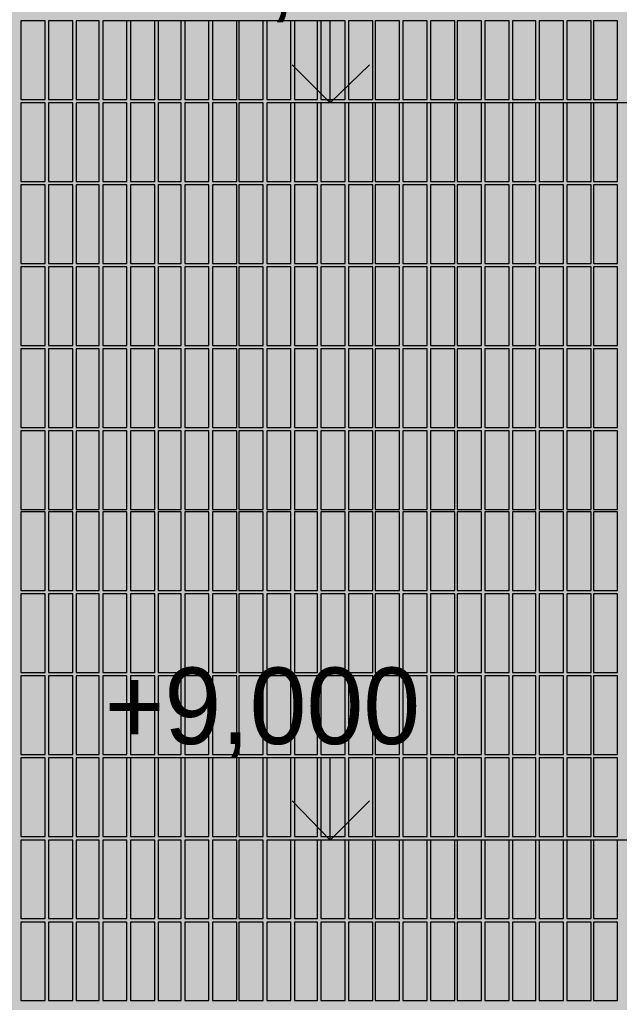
# Model space of a CAD drawing. Header units: millimetres. Extents: x -28928 to 100580, y -22867 to 36490.
# Drawn here: x 29876 to 32074, y 3636 to 7235 of the extents above; entities that cross this region are included whole.
import ezdxf

# ---------------------------------------------------------------- set-up
doc = ezdxf.new("R2010")
doc.units = ezdxf.units.MM
doc.layers.add('PDF _Геометрия', color=7, linetype='Continuous', true_color=0x8f8e8d)
doc.layers.add('PDF _Сплошная заливка', color=7, linetype='Continuous', true_color=0xffffff)
doc.layers.add('PDF _Текст', color=7, linetype='Continuous')

msp = doc.modelspace()

# ---------------------------------------------------------------- hatches: boundary and pattern name
at = {"layer": 'PDF _Сплошная заливка', "true_color": 0xffb53f, "transparency": 33554559}
msp.add_hatch(color=40, dxfattribs=at).paths.add_polyline_path([(33992.20928457758, 2318.351388053339), (33992.20928457758, 1573.736003437956), (34411.05543842373, 1573.736003437956), (34411.05543842373, 9028.35138805342), (29621.82466919291, 9028.35138805342), (29621.82466919291, 1573.736003437956), (32096.82466919294, 1573.736003437956), (32096.82466919294, 2732.966772668733), (33899.13236150065, 2732.966772668733), (33899.13236150065, 2360.659080361042), (34051.44005380834, 2360.659080361042), (34051.44005380834, 2339.50523420719), (33899.13236150065, 2339.50523420719), (33899.13236150065, 2318.351388053339)])

# ---------------------------------------------------------------- linework, layer by layer
at = {"layer": 'PDF _Геометрия', "color": 253, "lineweight": 9, "true_color": 0xaea391}
for points in [[(29879.90159226983, 7230.274464976472), (29879.90159226983, 6942.582157284174), (29968.74774611599, 6942.582157284174), (29968.74774611599, 7230.274464976472)], [(29981.4400538083, 7230.274464976472), (29981.4400538083, 6942.582157284174), (30070.28620765445, 6942.582157284174), (30070.28620765445, 7230.274464976472)], [(30082.97851534676, 7230.274464976472), (30082.97851534676, 6942.582157284174), (30167.59389996215, 6942.582157284174), (30167.59389996215, 7230.274464976472)], [(30180.28620765446, 7230.274464976472), (30180.28620765446, 6942.582157284174), (30269.13236150061, 6942.582157284174), (30269.13236150061, 7230.274464976472)], [(30281.82466919292, 7230.274464976472), (30281.82466919292, 6942.582157284174), (30370.67082303908, 6942.582157284174), (30370.67082303908, 7230.274464976472)], [(30383.36313073138, 7230.274464976472), (30383.36313073138, 6942.582157284174), (30467.97851534676, 6942.582157284174), (30467.97851534676, 7230.274464976472)], [(30480.67082303906, 7230.274464976472), (30480.67082303906, 6942.582157284174), (30569.51697688522, 6942.582157284174), (30569.51697688522, 7230.274464976472)], [(30582.20928457753, 7230.274464976472), (30582.20928457753, 6942.582157284174), (30671.05543842368, 6942.582157284174), (30671.05543842368, 7230.274464976472)], [(30679.51697688522, 7230.274464976472), (30679.51697688522, 6942.582157284174), (30768.36313073138, 6942.582157284174), (30768.36313073138, 7230.274464976472)], [(30781.05543842369, 7230.274464976472), (30781.05543842369, 6942.582157284174), (30869.90159226984, 6942.582157284174), (30869.90159226984, 7230.274464976472)], [(30882.59389996215, 7230.274464976472), (30882.59389996215, 6942.582157284174), (30967.20928457754, 6942.582157284174), (30967.20928457754, 7230.274464976472)], [(30979.90159226985, 7230.274464976472), (30979.90159226985, 6942.582157284174), (31068.74774611601, 6942.582157284174), (31068.74774611601, 7230.274464976472)], [(31081.44005380832, 7230.274464976472), (31081.44005380832, 6942.582157284174), (31170.28620765447, 6942.582157284174), (31170.28620765447, 7230.274464976472)], [(31178.747746116, 7230.274464976472), (31178.747746116, 6942.582157284174), (31267.59389996215, 6942.582157284174), (31267.59389996215, 7230.274464976472)], [(31280.28620765446, 7230.274464976472), (31280.28620765446, 6942.582157284174), (31369.13236150061, 6942.582157284174), (31369.13236150061, 7230.274464976472)], [(31381.82466919292, 7230.274464976472), (31381.82466919292, 6942.582157284174), (31470.67082303908, 6942.582157284174), (31470.67082303908, 7230.274464976472)], [(31479.13236150062, 7230.274464976472), (31479.13236150062, 6942.582157284174), (31567.97851534678, 6942.582157284174), (31567.97851534678, 7230.274464976472)], [(31580.67082303908, 7230.274464976472), (31580.67082303908, 6942.582157284174), (31669.51697688524, 6942.582157284174), (31669.51697688524, 7230.274464976472)], [(31682.20928457754, 7230.274464976472), (31682.20928457754, 6942.582157284174), (31766.82466919293, 6942.582157284174), (31766.82466919293, 7230.274464976472)], [(31779.51697688525, 7230.274464976472), (31779.51697688525, 6942.582157284174), (31868.3631307314, 6942.582157284174), (31868.3631307314, 7230.274464976472)], [(31881.05543842371, 7230.274464976472), (31881.05543842371, 6942.582157284174), (31969.90159226986, 6942.582157284174), (31969.90159226986, 7230.274464976472)], [(31978.36313073139, 7230.274464976472), (31978.36313073139, 6942.582157284174), (32067.20928457754, 6942.582157284174), (32067.20928457754, 7230.274464976472)], [(29879.90159226983, 6929.889849591866), (29879.90159226983, 6642.197541899546), (29968.74774611599, 6642.197541899546), (29968.74774611599, 6929.889849591866)], [(29981.4400538083, 6929.889849591866), (29981.4400538083, 6642.197541899546), (30070.28620765445, 6642.197541899546), (30070.28620765445, 6929.889849591866)], [(30082.97851534676, 6929.889849591866), (30082.97851534676, 6642.197541899546), (30167.59389996215, 6642.197541899546), (30167.59389996215, 6929.889849591866)], [(30180.28620765446, 6929.889849591866), (30180.28620765446, 6642.197541899546), (30269.13236150061, 6642.197541899546), (30269.13236150061, 6929.889849591866)], [(30281.82466919292, 6929.889849591866), (30281.82466919292, 6642.197541899546), (30370.67082303908, 6642.197541899546), (30370.67082303908, 6929.889849591866)], [(30383.36313073138, 6929.889849591866), (30383.36313073138, 6642.197541899546), (30467.97851534676, 6642.197541899546), (30467.97851534676, 6929.889849591866)], [(30480.67082303906, 6929.889849591866), (30480.67082303906, 6642.197541899546), (30569.51697688522, 6642.197541899546), (30569.51697688522, 6929.889849591866)], [(30582.20928457753, 6929.889849591866), (30582.20928457753, 6642.197541899546), (30671.05543842368, 6642.197541899546), (30671.05543842368, 6929.889849591866)], [(30679.51697688522, 6929.889849591866), (30679.51697688522, 6642.197541899546), (30768.36313073138, 6642.197541899546), (30768.36313073138, 6929.889849591866)], [(30781.05543842369, 6929.889849591866), (30781.05543842369, 6642.197541899546), (30869.90159226984, 6642.197541899546), (30869.90159226984, 6929.889849591866)], [(30882.59389996215, 6929.889849591866), (30882.59389996215, 6642.197541899546), (30967.20928457754, 6642.197541899546), (30967.20928457754, 6929.889849591866)], [(30979.90159226985, 6929.889849591866), (30979.90159226985, 6642.197541899546), (31068.74774611601, 6642.197541899546), (31068.74774611601, 6929.889849591866)], [(31081.44005380832, 6929.889849591866), (31081.44005380832, 6642.197541899546), (31170.28620765447, 6642.197541899546), (31170.28620765447, 6929.889849591866)], [(31178.747746116, 6929.889849591866), (31178.747746116, 6642.197541899546), (31267.59389996215, 6642.197541899546), (31267.59389996215, 6929.889849591866)], [(31280.28620765446, 6929.889849591866), (31280.28620765446, 6642.197541899546), (31369.13236150061, 6642.197541899546), (31369.13236150061, 6929.889849591866)], [(31381.82466919292, 6929.889849591866), (31381.82466919292, 6642.197541899546), (31470.67082303908, 6642.197541899546), (31470.67082303908, 6929.889849591866)], [(31479.13236150062, 6929.889849591866), (31479.13236150062, 6642.197541899546), (31567.97851534678, 6642.197541899546), (31567.97851534678, 6929.889849591866)], [(31580.67082303908, 6929.889849591866), (31580.67082303908, 6642.197541899546), (31669.51697688524, 6642.197541899546), (31669.51697688524, 6929.889849591866)], [(31682.20928457754, 6929.889849591866), (31682.20928457754, 6642.197541899546), (31766.82466919293, 6642.197541899546), (31766.82466919293, 6929.889849591866)], [(31779.51697688525, 6929.889849591866), (31779.51697688525, 6642.197541899546), (31868.3631307314, 6642.197541899546), (31868.3631307314, 6929.889849591866)], [(31881.05543842371, 6929.889849591866), (31881.05543842371, 6642.197541899546), (31969.90159226986, 6642.197541899546), (31969.90159226986, 6929.889849591866)], [(31978.36313073139, 6929.889849591866), (31978.36313073139, 6642.197541899546), (32067.20928457754, 6642.197541899546), (32067.20928457754, 6929.889849591866)], [(29879.90159226983, 6629.505234207241), (29879.90159226983, 6341.812926514922), (29968.74774611599, 6341.812926514922), (29968.74774611599, 6629.505234207241)], [(29981.4400538083, 6629.505234207241), (29981.4400538083, 6341.812926514922), (30070.28620765445, 6341.812926514922), (30070.28620765445, 6629.505234207241)], [(30082.97851534676, 6629.505234207241), (30082.97851534676, 6341.812926514922), (30167.59389996215, 6341.812926514922), (30167.59389996215, 6629.505234207241)], [(30180.28620765446, 6629.505234207241), (30180.28620765446, 6341.812926514922), (30269.13236150061, 6341.812926514922), (30269.13236150061, 6629.505234207241)], [(30281.82466919292, 6629.505234207241), (30281.82466919292, 6341.812926514922), (30370.67082303908, 6341.812926514922), (30370.67082303908, 6629.505234207241)], [(30383.36313073138, 6629.505234207241), (30383.36313073138, 6341.812926514922), (30467.97851534676, 6341.812926514922), (30467.97851534676, 6629.505234207241)], [(30480.67082303906, 6629.505234207241), (30480.67082303906, 6341.812926514922), (30569.51697688522, 6341.812926514922), (30569.51697688522, 6629.505234207241)], [(30582.20928457753, 6629.505234207241), (30582.20928457753, 6341.812926514922), (30671.05543842368, 6341.812926514922), (30671.05543842368, 6629.505234207241)], [(30679.51697688522, 6629.505234207241), (30679.51697688522, 6341.812926514922), (30768.36313073138, 6341.812926514922), (30768.36313073138, 6629.505234207241)], [(30781.05543842369, 6629.505234207241), (30781.05543842369, 6341.812926514922), (30869.90159226984, 6341.812926514922), (30869.90159226984, 6629.505234207241)], [(30882.59389996215, 6629.505234207241), (30882.59389996215, 6341.812926514922), (30967.20928457754, 6341.812926514922), (30967.20928457754, 6629.505234207241)], [(30979.90159226985, 6629.505234207241), (30979.90159226985, 6341.812926514922), (31068.74774611601, 6341.812926514922), (31068.74774611601, 6629.505234207241)], [(31081.44005380832, 6629.505234207241), (31081.44005380832, 6341.812926514922), (31170.28620765447, 6341.812926514922), (31170.28620765447, 6629.505234207241)], [(31178.747746116, 6629.505234207241), (31178.747746116, 6341.812926514922), (31267.59389996215, 6341.812926514922), (31267.59389996215, 6629.505234207241)], [(31280.28620765446, 6629.505234207241), (31280.28620765446, 6341.812926514922), (31369.13236150061, 6341.812926514922), (31369.13236150061, 6629.505234207241)], [(31381.82466919292, 6629.505234207241), (31381.82466919292, 6341.812926514922), (31470.67082303908, 6341.812926514922), (31470.67082303908, 6629.505234207241)], [(31479.13236150062, 6629.505234207241), (31479.13236150062, 6341.812926514922), (31567.97851534678, 6341.812926514922), (31567.97851534678, 6629.505234207241)], [(31580.67082303908, 6629.505234207241), (31580.67082303908, 6341.812926514922), (31669.51697688524, 6341.812926514922), (31669.51697688524, 6629.505234207241)], [(31682.20928457754, 6629.505234207241), (31682.20928457754, 6341.812926514922), (31766.82466919293, 6341.812926514922), (31766.82466919293, 6629.505234207241)], [(31779.51697688525, 6629.505234207241), (31779.51697688525, 6341.812926514922), (31868.3631307314, 6341.812926514922), (31868.3631307314, 6629.505234207241)], [(31881.05543842371, 6629.505234207241), (31881.05543842371, 6341.812926514922), (31969.90159226986, 6341.812926514922), (31969.90159226986, 6629.505234207241)], [(31978.36313073139, 6629.505234207241), (31978.36313073139, 6341.812926514922), (32067.20928457754, 6341.812926514922), (32067.20928457754, 6629.505234207241)], [(29879.90159226983, 6329.120618822613), (29879.90159226983, 6041.428311130316), (29968.74774611599, 6041.428311130316), (29968.74774611599, 6329.120618822613)], [(29981.4400538083, 6329.120618822613), (29981.4400538083, 6041.428311130316), (30070.28620765445, 6041.428311130316), (30070.28620765445, 6329.120618822613)], [(30082.97851534676, 6329.120618822613), (30082.97851534676, 6041.428311130316), (30167.59389996215, 6041.428311130316), (30167.59389996215, 6329.120618822613)], [(30180.28620765446, 6329.120618822613), (30180.28620765446, 6041.428311130316), (30269.13236150061, 6041.428311130316), (30269.13236150061, 6329.120618822613)], [(30281.82466919292, 6329.120618822613), (30281.82466919292, 6041.428311130316), (30370.67082303908, 6041.428311130316), (30370.67082303908, 6329.120618822613)], [(30383.36313073138, 6329.120618822613), (30383.36313073138, 6041.428311130316), (30467.97851534676, 6041.428311130316), (30467.97851534676, 6329.120618822613)], [(30480.67082303906, 6329.120618822613), (30480.67082303906, 6041.428311130316), (30569.51697688522, 6041.428311130316), (30569.51697688522, 6329.120618822613)], [(30582.20928457753, 6329.120618822613), (30582.20928457753, 6041.428311130316), (30671.05543842368, 6041.428311130316), (30671.05543842368, 6329.120618822613)], [(30679.51697688522, 6329.120618822613), (30679.51697688522, 6041.428311130316), (30768.36313073138, 6041.428311130316), (30768.36313073138, 6329.120618822613)], [(30781.05543842369, 6329.120618822613), (30781.05543842369, 6041.428311130316), (30869.90159226984, 6041.428311130316), (30869.90159226984, 6329.120618822613)], [(30882.59389996215, 6329.120618822613), (30882.59389996215, 6041.428311130316), (30967.20928457754, 6041.428311130316), (30967.20928457754, 6329.120618822613)], [(30979.90159226985, 6329.120618822613), (30979.90159226985, 6041.428311130316), (31068.74774611601, 6041.428311130316), (31068.74774611601, 6329.120618822613)], [(31081.44005380832, 6329.120618822613), (31081.44005380832, 6041.428311130316), (31170.28620765447, 6041.428311130316), (31170.28620765447, 6329.120618822613)], [(31178.747746116, 6329.120618822613), (31178.747746116, 6041.428311130316), (31267.59389996215, 6041.428311130316), (31267.59389996215, 6329.120618822613)], [(31280.28620765446, 6329.120618822613), (31280.28620765446, 6041.428311130316), (31369.13236150061, 6041.428311130316), (31369.13236150061, 6329.120618822613)], [(31381.82466919292, 6329.120618822613), (31381.82466919292, 6041.428311130316), (31470.67082303908, 6041.428311130316), (31470.67082303908, 6329.120618822613)], [(31479.13236150062, 6329.120618822613), (31479.13236150062, 6041.428311130316), (31567.97851534678, 6041.428311130316), (31567.97851534678, 6329.120618822613)], [(31580.67082303908, 6329.120618822613), (31580.67082303908, 6041.428311130316), (31669.51697688524, 6041.428311130316), (31669.51697688524, 6329.120618822613)], [(31682.20928457754, 6329.120618822613), (31682.20928457754, 6041.428311130316), (31766.82466919293, 6041.428311130316), (31766.82466919293, 6329.120618822613)], [(31779.51697688525, 6329.120618822613), (31779.51697688525, 6041.428311130316), (31868.3631307314, 6041.428311130316), (31868.3631307314, 6329.120618822613)], [(31881.05543842371, 6329.120618822613), (31881.05543842371, 6041.428311130316), (31969.90159226986, 6041.428311130316), (31969.90159226986, 6329.120618822613)], [(31978.36313073139, 6329.120618822613), (31978.36313073139, 6041.428311130316), (32067.20928457754, 6041.428311130316), (32067.20928457754, 6329.120618822613)], [(29879.90159226983, 6028.736003438007), (29879.90159226983, 5741.043695745691), (29968.74774611599, 5741.043695745691), (29968.74774611599, 6028.736003438007)], [(29981.4400538083, 6028.736003438007), (29981.4400538083, 5741.043695745691), (30070.28620765445, 5741.043695745691), (30070.28620765445, 6028.736003438007)], [(30082.97851534676, 6028.736003438007), (30082.97851534676, 5741.043695745691), (30167.59389996215, 5741.043695745691), (30167.59389996215, 6028.736003438007)], [(30180.28620765446, 6028.736003438007), (30180.28620765446, 5741.043695745691), (30269.13236150061, 5741.043695745691), (30269.13236150061, 6028.736003438007)], [(30281.82466919292, 6028.736003438007), (30281.82466919292, 5741.043695745691), (30370.67082303908, 5741.043695745691), (30370.67082303908, 6028.736003438007)], [(30383.36313073138, 6028.736003438007), (30383.36313073138, 5741.043695745691), (30467.97851534676, 5741.043695745691), (30467.97851534676, 6028.736003438007)], [(30480.67082303906, 6028.736003438007), (30480.67082303906, 5741.043695745691), (30569.51697688522, 5741.043695745691), (30569.51697688522, 6028.736003438007)], [(30582.20928457753, 6028.736003438007), (30582.20928457753, 5741.043695745691), (30671.05543842368, 5741.043695745691), (30671.05543842368, 6028.736003438007)], [(30679.51697688522, 6028.736003438007), (30679.51697688522, 5741.043695745691), (30768.36313073138, 5741.043695745691), (30768.36313073138, 6028.736003438007)], [(30781.05543842369, 6028.736003438007), (30781.05543842369, 5741.043695745691), (30869.90159226984, 5741.043695745691), (30869.90159226984, 6028.736003438007)], [(30882.59389996215, 6028.736003438007), (30882.59389996215, 5741.043695745691), (30967.20928457754, 5741.043695745691), (30967.20928457754, 6028.736003438007)], [(30979.90159226985, 6028.736003438007), (30979.90159226985, 5741.043695745691), (31068.74774611601, 5741.043695745691), (31068.74774611601, 6028.736003438007)], [(31081.44005380832, 6028.736003438007), (31081.44005380832, 5741.043695745691), (31170.28620765447, 5741.043695745691), (31170.28620765447, 6028.736003438007)], [(31178.747746116, 6028.736003438007), (31178.747746116, 5741.043695745691), (31267.59389996215, 5741.043695745691), (31267.59389996215, 6028.736003438007)], [(31280.28620765446, 6028.736003438007), (31280.28620765446, 5741.043695745691), (31369.13236150061, 5741.043695745691), (31369.13236150061, 6028.736003438007)], [(31381.82466919292, 6028.736003438007), (31381.82466919292, 5741.043695745691), (31470.67082303908, 5741.043695745691), (31470.67082303908, 6028.736003438007)], [(31479.13236150062, 6028.736003438007), (31479.13236150062, 5741.043695745691), (31567.97851534678, 5741.043695745691), (31567.97851534678, 6028.736003438007)], [(31580.67082303908, 6028.736003438007), (31580.67082303908, 5741.043695745691), (31669.51697688524, 5741.043695745691), (31669.51697688524, 6028.736003438007)], [(31682.20928457754, 6028.736003438007), (31682.20928457754, 5741.043695745691), (31766.82466919293, 5741.043695745691), (31766.82466919293, 6028.736003438007)], [(31779.51697688525, 6028.736003438007), (31779.51697688525, 5741.043695745691), (31868.3631307314, 5741.043695745691), (31868.3631307314, 6028.736003438007)], [(31881.05543842371, 6028.736003438007), (31881.05543842371, 5741.043695745691), (31969.90159226986, 5741.043695745691), (31969.90159226986, 6028.736003438007)], [(31978.36313073139, 6028.736003438007), (31978.36313073139, 5741.043695745691), (32067.20928457754, 5741.043695745691), (32067.20928457754, 6028.736003438007)], [(29879.90159226983, 5728.351388053383), (29879.90159226983, 5440.659080361067), (29968.74774611599, 5440.659080361067), (29968.74774611599, 5728.351388053383)], [(29981.4400538083, 5728.351388053383), (29981.4400538083, 5440.659080361067), (30070.28620765445, 5440.659080361067), (30070.28620765445, 5728.351388053383)], [(30082.97851534676, 5728.351388053383), (30082.97851534676, 5440.659080361067), (30167.59389996215, 5440.659080361067), (30167.59389996215, 5728.351388053383)], [(30180.28620765446, 5728.351388053383), (30180.28620765446, 5440.659080361067), (30269.13236150061, 5440.659080361067), (30269.13236150061, 5728.351388053383)], [(30281.82466919292, 5728.351388053383), (30281.82466919292, 5440.659080361067), (30370.67082303908, 5440.659080361067), (30370.67082303908, 5728.351388053383)], [(30383.36313073138, 5728.351388053383), (30383.36313073138, 5440.659080361067), (30467.97851534676, 5440.659080361067), (30467.97851534676, 5728.351388053383)], [(30480.67082303906, 5728.351388053383), (30480.67082303906, 5440.659080361067), (30569.51697688522, 5440.659080361067), (30569.51697688522, 5728.351388053383)], [(30582.20928457753, 5728.351388053383), (30582.20928457753, 5440.659080361067), (30671.05543842368, 5440.659080361067), (30671.05543842368, 5728.351388053383)], [(30679.51697688522, 5728.351388053383), (30679.51697688522, 5440.659080361067), (30768.36313073138, 5440.659080361067), (30768.36313073138, 5728.351388053383)], [(30781.05543842369, 5728.351388053383), (30781.05543842369, 5440.659080361067), (30869.90159226984, 5440.659080361067), (30869.90159226984, 5728.351388053383)], [(30882.59389996215, 5728.351388053383), (30882.59389996215, 5440.659080361067), (30967.20928457754, 5440.659080361067), (30967.20928457754, 5728.351388053383)], [(30979.90159226985, 5728.351388053383), (30979.90159226985, 5440.659080361067), (31068.74774611601, 5440.659080361067), (31068.74774611601, 5728.351388053383)], [(31081.44005380832, 5728.351388053383), (31081.44005380832, 5440.659080361067), (31170.28620765447, 5440.659080361067), (31170.28620765447, 5728.351388053383)], [(31178.747746116, 5728.351388053383), (31178.747746116, 5440.659080361067), (31267.59389996215, 5440.659080361067), (31267.59389996215, 5728.351388053383)], [(31280.28620765446, 5728.351388053383), (31280.28620765446, 5440.659080361067), (31369.13236150061, 5440.659080361067), (31369.13236150061, 5728.351388053383)], [(31381.82466919292, 5728.351388053383), (31381.82466919292, 5440.659080361067), (31470.67082303908, 5440.659080361067), (31470.67082303908, 5728.351388053383)], [(31479.13236150062, 5728.351388053383), (31479.13236150062, 5440.659080361067), (31567.97851534678, 5440.659080361067), (31567.97851534678, 5728.351388053383)], [(31580.67082303908, 5728.351388053383), (31580.67082303908, 5440.659080361067), (31669.51697688524, 5440.659080361067), (31669.51697688524, 5728.351388053383)], [(31682.20928457754, 5728.351388053383), (31682.20928457754, 5440.659080361067), (31766.82466919293, 5440.659080361067), (31766.82466919293, 5728.351388053383)], [(31779.51697688525, 5728.351388053383), (31779.51697688525, 5440.659080361067), (31868.3631307314, 5440.659080361067), (31868.3631307314, 5728.351388053383)], [(31881.05543842371, 5728.351388053383), (31881.05543842371, 5440.659080361067), (31969.90159226986, 5440.659080361067), (31969.90159226986, 5728.351388053383)], [(31978.36313073139, 5728.351388053383), (31978.36313073139, 5440.659080361067), (32067.20928457754, 5440.659080361067), (32067.20928457754, 5728.351388053383)], [(29879.90159226983, 5432.197541899539), (29879.90159226983, 5144.505234207223), (29968.74774611599, 5144.505234207223), (29968.74774611599, 5432.197541899539)], [(29981.4400538083, 5432.197541899539), (29981.4400538083, 5144.505234207223), (30070.28620765445, 5144.505234207223), (30070.28620765445, 5432.197541899539)], [(30082.97851534676, 5432.197541899539), (30082.97851534676, 5144.505234207223), (30167.59389996215, 5144.505234207223), (30167.59389996215, 5432.197541899539)], [(30180.28620765446, 5432.197541899539), (30180.28620765446, 5144.505234207223), (30269.13236150061, 5144.505234207223), (30269.13236150061, 5432.197541899539)], [(30281.82466919292, 5432.197541899539), (30281.82466919292, 5144.505234207223), (30370.67082303908, 5144.505234207223), (30370.67082303908, 5432.197541899539)], [(30383.36313073138, 5432.197541899539), (30383.36313073138, 5144.505234207223), (30467.97851534676, 5144.505234207223), (30467.97851534676, 5432.197541899539)], [(30480.67082303906, 5432.197541899539), (30480.67082303906, 5144.505234207223), (30569.51697688522, 5144.505234207223), (30569.51697688522, 5432.197541899539)], [(30582.20928457753, 5432.197541899539), (30582.20928457753, 5144.505234207223), (30671.05543842368, 5144.505234207223), (30671.05543842368, 5432.197541899539)], [(30679.51697688522, 5432.197541899539), (30679.51697688522, 5144.505234207223), (30768.36313073138, 5144.505234207223), (30768.36313073138, 5432.197541899539)], [(30781.05543842369, 5432.197541899539), (30781.05543842369, 5144.505234207223), (30869.90159226984, 5144.505234207223), (30869.90159226984, 5432.197541899539)], [(30882.59389996215, 5432.197541899539), (30882.59389996215, 5144.505234207223), (30967.20928457754, 5144.505234207223), (30967.20928457754, 5432.197541899539)], [(30979.90159226985, 5432.197541899539), (30979.90159226985, 5144.505234207223), (31068.74774611601, 5144.505234207223), (31068.74774611601, 5432.197541899539)], [(31081.44005380832, 5432.197541899539), (31081.44005380832, 5144.505234207223), (31170.28620765447, 5144.505234207223), (31170.28620765447, 5432.197541899539)], [(31178.747746116, 5432.197541899539), (31178.747746116, 5144.505234207223), (31267.59389996215, 5144.505234207223), (31267.59389996215, 5432.197541899539)], [(31280.28620765446, 5432.197541899539), (31280.28620765446, 5144.505234207223), (31369.13236150061, 5144.505234207223), (31369.13236150061, 5432.197541899539)], [(31381.82466919292, 5432.197541899539), (31381.82466919292, 5144.505234207223), (31470.67082303908, 5144.505234207223), (31470.67082303908, 5432.197541899539)], [(31479.13236150062, 5432.197541899539), (31479.13236150062, 5144.505234207223), (31567.97851534678, 5144.505234207223), (31567.97851534678, 5432.197541899539)], [(31580.67082303908, 5432.197541899539), (31580.67082303908, 5144.505234207223), (31669.51697688524, 5144.505234207223), (31669.51697688524, 5432.197541899539)], [(31682.20928457754, 5432.197541899539), (31682.20928457754, 5144.505234207223), (31766.82466919293, 5144.505234207223), (31766.82466919293, 5432.197541899539)], [(31779.51697688525, 5432.197541899539), (31779.51697688525, 5144.505234207223), (31868.3631307314, 5144.505234207223), (31868.3631307314, 5432.197541899539)], [(31881.05543842371, 5432.197541899539), (31881.05543842371, 5144.505234207223), (31969.90159226986, 5144.505234207223), (31969.90159226986, 5432.197541899539)], [(31978.36313073139, 5432.197541899539), (31978.36313073139, 5144.505234207223), (32067.20928457754, 5144.505234207223), (32067.20928457754, 5432.197541899539)], [(29879.90159226983, 5131.812926514915), (29879.90159226983, 4844.120618822599), (29968.74774611599, 4844.120618822599), (29968.74774611599, 5131.812926514915)], [(29981.4400538083, 5131.812926514915), (29981.4400538083, 4844.120618822599), (30070.28620765445, 4844.120618822599), (30070.28620765445, 5131.812926514915)], [(30082.97851534676, 5131.812926514915), (30082.97851534676, 4844.120618822599), (30167.59389996215, 4844.120618822599), (30167.59389996215, 5131.812926514915)], [(30180.28620765446, 5131.812926514915), (30180.28620765446, 4844.120618822599), (30269.13236150061, 4844.120618822599), (30269.13236150061, 5131.812926514915)], [(30281.82466919292, 5131.812926514915), (30281.82466919292, 4844.120618822599), (30370.67082303908, 4844.120618822599), (30370.67082303908, 5131.812926514915)], [(30383.36313073138, 5131.812926514915), (30383.36313073138, 4844.120618822599), (30467.97851534676, 4844.120618822599), (30467.97851534676, 5131.812926514915)], [(30480.67082303906, 5131.812926514915), (30480.67082303906, 4844.120618822599), (30569.51697688522, 4844.120618822599), (30569.51697688522, 5131.812926514915)], [(30582.20928457753, 5131.812926514915), (30582.20928457753, 4844.120618822599), (30671.05543842368, 4844.120618822599), (30671.05543842368, 5131.812926514915)], [(30679.51697688522, 5131.812926514915), (30679.51697688522, 4844.120618822599), (30768.36313073138, 4844.120618822599), (30768.36313073138, 5131.812926514915)], [(30781.05543842369, 5131.812926514915), (30781.05543842369, 4844.120618822599), (30869.90159226984, 4844.120618822599), (30869.90159226984, 5131.812926514915)], [(30882.59389996215, 5131.812926514915), (30882.59389996215, 4844.120618822599), (30967.20928457754, 4844.120618822599), (30967.20928457754, 5131.812926514915)], [(30979.90159226985, 5131.812926514915), (30979.90159226985, 4844.120618822599), (31068.74774611601, 4844.120618822599), (31068.74774611601, 5131.812926514915)], [(31081.44005380832, 5131.812926514915), (31081.44005380832, 4844.120618822599), (31170.28620765447, 4844.120618822599), (31170.28620765447, 5131.812926514915)], [(31178.747746116, 5131.812926514915), (31178.747746116, 4844.120618822599), (31267.59389996215, 4844.120618822599), (31267.59389996215, 5131.812926514915)], [(31280.28620765446, 5131.812926514915), (31280.28620765446, 4844.120618822599), (31369.13236150061, 4844.120618822599), (31369.13236150061, 5131.812926514915)], [(31381.82466919292, 5131.812926514915), (31381.82466919292, 4844.120618822599), (31470.67082303908, 4844.120618822599), (31470.67082303908, 5131.812926514915)], [(31479.13236150062, 5131.812926514915), (31479.13236150062, 4844.120618822599), (31567.97851534678, 4844.120618822599), (31567.97851534678, 5131.812926514915)], [(31580.67082303908, 5131.812926514915), (31580.67082303908, 4844.120618822599), (31669.51697688524, 4844.120618822599), (31669.51697688524, 5131.812926514915)], [(31682.20928457754, 5131.812926514915), (31682.20928457754, 4844.120618822599), (31766.82466919293, 4844.120618822599), (31766.82466919293, 5131.812926514915)], [(31779.51697688525, 5131.812926514915), (31779.51697688525, 4844.120618822599), (31868.3631307314, 4844.120618822599), (31868.3631307314, 5131.812926514915)], [(31881.05543842371, 5131.812926514915), (31881.05543842371, 4844.120618822599), (31969.90159226986, 4844.120618822599), (31969.90159226986, 5131.812926514915)], [(31978.36313073139, 5131.812926514915), (31978.36313073139, 4844.120618822599), (32067.20928457754, 4844.120618822599), (32067.20928457754, 5131.812926514915)], [(29879.90159226983, 4831.42831113029), (29879.90159226983, 4543.736003437993), (29968.74774611599, 4543.736003437993), (29968.74774611599, 4831.42831113029)], [(29981.4400538083, 4831.42831113029), (29981.4400538083, 4543.736003437993), (30070.28620765445, 4543.736003437993), (30070.28620765445, 4831.42831113029)], [(30082.97851534676, 4831.42831113029), (30082.97851534676, 4543.736003437993), (30167.59389996215, 4543.736003437993), (30167.59389996215, 4831.42831113029)], [(30180.28620765446, 4831.42831113029), (30180.28620765446, 4543.736003437993), (30269.13236150061, 4543.736003437993), (30269.13236150061, 4831.42831113029)], [(30281.82466919292, 4831.42831113029), (30281.82466919292, 4543.736003437993), (30370.67082303908, 4543.736003437993), (30370.67082303908, 4831.42831113029)], [(30383.36313073138, 4831.42831113029), (30383.36313073138, 4543.736003437993), (30467.97851534676, 4543.736003437993), (30467.97851534676, 4831.42831113029)], [(30480.67082303906, 4831.42831113029), (30480.67082303906, 4543.736003437993), (30569.51697688522, 4543.736003437993), (30569.51697688522, 4831.42831113029)], [(30582.20928457753, 4831.42831113029), (30582.20928457753, 4543.736003437993), (30671.05543842368, 4543.736003437993), (30671.05543842368, 4831.42831113029)], [(30679.51697688522, 4831.42831113029), (30679.51697688522, 4543.736003437993), (30768.36313073138, 4543.736003437993), (30768.36313073138, 4831.42831113029)], [(30781.05543842369, 4831.42831113029), (30781.05543842369, 4543.736003437993), (30869.90159226984, 4543.736003437993), (30869.90159226984, 4831.42831113029)], [(30882.59389996215, 4831.42831113029), (30882.59389996215, 4543.736003437993), (30967.20928457754, 4543.736003437993), (30967.20928457754, 4831.42831113029)], [(30979.90159226985, 4831.42831113029), (30979.90159226985, 4543.736003437993), (31068.74774611601, 4543.736003437993), (31068.74774611601, 4831.42831113029)], [(31081.44005380832, 4831.42831113029), (31081.44005380832, 4543.736003437993), (31170.28620765447, 4543.736003437993), (31170.28620765447, 4831.42831113029)], [(31178.747746116, 4831.42831113029), (31178.747746116, 4543.736003437993), (31267.59389996215, 4543.736003437993), (31267.59389996215, 4831.42831113029)], [(31280.28620765446, 4831.42831113029), (31280.28620765446, 4543.736003437993), (31369.13236150061, 4543.736003437993), (31369.13236150061, 4831.42831113029)], [(31381.82466919292, 4831.42831113029), (31381.82466919292, 4543.736003437993), (31470.67082303908, 4543.736003437993), (31470.67082303908, 4831.42831113029)], [(31479.13236150062, 4831.42831113029), (31479.13236150062, 4543.736003437993), (31567.97851534678, 4543.736003437993), (31567.97851534678, 4831.42831113029)], [(31580.67082303908, 4831.42831113029), (31580.67082303908, 4543.736003437993), (31669.51697688524, 4543.736003437993), (31669.51697688524, 4831.42831113029)], [(31682.20928457754, 4831.42831113029), (31682.20928457754, 4543.736003437993), (31766.82466919293, 4543.736003437993), (31766.82466919293, 4831.42831113029)], [(31779.51697688525, 4831.42831113029), (31779.51697688525, 4543.736003437993), (31868.3631307314, 4543.736003437993), (31868.3631307314, 4831.42831113029)], [(31881.05543842371, 4831.42831113029), (31881.05543842371, 4543.736003437993), (31969.90159226986, 4543.736003437993), (31969.90159226986, 4831.42831113029)], [(31978.36313073139, 4831.42831113029), (31978.36313073139, 4543.736003437993), (32067.20928457754, 4543.736003437993), (32067.20928457754, 4831.42831113029)], [(29879.90159226983, 4531.043695745684), (29879.90159226983, 4243.351388053365), (29968.74774611599, 4243.351388053365), (29968.74774611599, 4531.043695745684)], [(29981.4400538083, 4531.043695745684), (29981.4400538083, 4243.351388053365), (30070.28620765445, 4243.351388053365), (30070.28620765445, 4531.043695745684)], [(30082.97851534676, 4531.043695745684), (30082.97851534676, 4243.351388053365), (30167.59389996215, 4243.351388053365), (30167.59389996215, 4531.043695745684)], [(30180.28620765446, 4531.043695745684), (30180.28620765446, 4243.351388053365), (30269.13236150061, 4243.351388053365), (30269.13236150061, 4531.043695745684)], [(30281.82466919292, 4531.043695745684), (30281.82466919292, 4243.351388053365), (30370.67082303908, 4243.351388053365), (30370.67082303908, 4531.043695745684)], [(30383.36313073138, 4531.043695745684), (30383.36313073138, 4243.351388053365), (30467.97851534676, 4243.351388053365), (30467.97851534676, 4531.043695745684)], [(30480.67082303906, 4531.043695745684), (30480.67082303906, 4243.351388053365), (30569.51697688522, 4243.351388053365), (30569.51697688522, 4531.043695745684)], [(30582.20928457753, 4531.043695745684), (30582.20928457753, 4243.351388053365), (30671.05543842368, 4243.351388053365), (30671.05543842368, 4531.043695745684)], [(30679.51697688522, 4531.043695745684), (30679.51697688522, 4243.351388053365), (30768.36313073138, 4243.351388053365), (30768.36313073138, 4531.043695745684)], [(30781.05543842369, 4531.043695745684), (30781.05543842369, 4243.351388053365), (30869.90159226984, 4243.351388053365), (30869.90159226984, 4531.043695745684)], [(30882.59389996215, 4531.043695745684), (30882.59389996215, 4243.351388053365), (30967.20928457754, 4243.351388053365), (30967.20928457754, 4531.043695745684)], [(30979.90159226985, 4531.043695745684), (30979.90159226985, 4243.351388053365), (31068.74774611601, 4243.351388053365), (31068.74774611601, 4531.043695745684)], [(31081.44005380832, 4531.043695745684), (31081.44005380832, 4243.351388053365), (31170.28620765447, 4243.351388053365), (31170.28620765447, 4531.043695745684)], [(31178.747746116, 4531.043695745684), (31178.747746116, 4243.351388053365), (31267.59389996215, 4243.351388053365), (31267.59389996215, 4531.043695745684)], [(31280.28620765446, 4531.043695745684), (31280.28620765446, 4243.351388053365), (31369.13236150061, 4243.351388053365), (31369.13236150061, 4531.043695745684)], [(31381.82466919292, 4531.043695745684), (31381.82466919292, 4243.351388053365), (31470.67082303908, 4243.351388053365), (31470.67082303908, 4531.043695745684)], [(31479.13236150062, 4531.043695745684), (31479.13236150062, 4243.351388053365), (31567.97851534678, 4243.351388053365), (31567.97851534678, 4531.043695745684)], [(31580.67082303908, 4531.043695745684), (31580.67082303908, 4243.351388053365), (31669.51697688524, 4243.351388053365), (31669.51697688524, 4531.043695745684)], [(31682.20928457754, 4531.043695745684), (31682.20928457754, 4243.351388053365), (31766.82466919293, 4243.351388053365), (31766.82466919293, 4531.043695745684)], [(31779.51697688525, 4531.043695745684), (31779.51697688525, 4243.351388053365), (31868.3631307314, 4243.351388053365), (31868.3631307314, 4531.043695745684)], [(31881.05543842371, 4531.043695745684), (31881.05543842371, 4243.351388053365), (31969.90159226986, 4243.351388053365), (31969.90159226986, 4531.043695745684)], [(31978.36313073139, 4531.043695745684), (31978.36313073139, 4243.351388053365), (32067.20928457754, 4243.351388053365), (32067.20928457754, 4531.043695745684)], [(29879.90159226983, 4230.65908036106), (29879.90159226983, 3942.96677266874), (29968.74774611599, 3942.96677266874), (29968.74774611599, 4230.65908036106)], [(29981.4400538083, 4230.65908036106), (29981.4400538083, 3942.96677266874), (30070.28620765445, 3942.96677266874), (30070.28620765445, 4230.65908036106)], [(30082.97851534676, 4230.65908036106), (30082.97851534676, 3942.96677266874), (30167.59389996215, 3942.96677266874), (30167.59389996215, 4230.65908036106)], [(30180.28620765446, 4230.65908036106), (30180.28620765446, 3942.96677266874), (30269.13236150061, 3942.96677266874), (30269.13236150061, 4230.65908036106)], [(30281.82466919292, 4230.65908036106), (30281.82466919292, 3942.96677266874), (30370.67082303908, 3942.96677266874), (30370.67082303908, 4230.65908036106)], [(30383.36313073138, 4230.65908036106), (30383.36313073138, 3942.96677266874), (30467.97851534676, 3942.96677266874), (30467.97851534676, 4230.65908036106)], [(30480.67082303906, 4230.65908036106), (30480.67082303906, 3942.96677266874), (30569.51697688522, 3942.96677266874), (30569.51697688522, 4230.65908036106)], [(30582.20928457753, 4230.65908036106), (30582.20928457753, 3942.96677266874), (30671.05543842368, 3942.96677266874), (30671.05543842368, 4230.65908036106)], [(30679.51697688522, 4230.65908036106), (30679.51697688522, 3942.96677266874), (30768.36313073138, 3942.96677266874), (30768.36313073138, 4230.65908036106)], [(30781.05543842369, 4230.65908036106), (30781.05543842369, 3942.96677266874), (30869.90159226984, 3942.96677266874), (30869.90159226984, 4230.65908036106)], [(30882.59389996215, 4230.65908036106), (30882.59389996215, 3942.96677266874), (30967.20928457754, 3942.96677266874), (30967.20928457754, 4230.65908036106)], [(30979.90159226985, 4230.65908036106), (30979.90159226985, 3942.96677266874), (31068.74774611601, 3942.96677266874), (31068.74774611601, 4230.65908036106)], [(31081.44005380832, 4230.65908036106), (31081.44005380832, 3942.96677266874), (31170.28620765447, 3942.96677266874), (31170.28620765447, 4230.65908036106)], [(31178.747746116, 4230.65908036106), (31178.747746116, 3942.96677266874), (31267.59389996215, 3942.96677266874), (31267.59389996215, 4230.65908036106)], [(31280.28620765446, 4230.65908036106), (31280.28620765446, 3942.96677266874), (31369.13236150061, 3942.96677266874), (31369.13236150061, 4230.65908036106)], [(31381.82466919292, 4230.65908036106), (31381.82466919292, 3942.96677266874), (31470.67082303908, 3942.96677266874), (31470.67082303908, 4230.65908036106)], [(31479.13236150062, 4230.65908036106), (31479.13236150062, 3942.96677266874), (31567.97851534678, 3942.96677266874), (31567.97851534678, 4230.65908036106)], [(31580.67082303908, 4230.65908036106), (31580.67082303908, 3942.96677266874), (31669.51697688524, 3942.96677266874), (31669.51697688524, 4230.65908036106)], [(31682.20928457754, 4230.65908036106), (31682.20928457754, 3942.96677266874), (31766.82466919293, 3942.96677266874), (31766.82466919293, 4230.65908036106)], [(31779.51697688525, 4230.65908036106), (31779.51697688525, 3942.96677266874), (31868.3631307314, 3942.96677266874), (31868.3631307314, 4230.65908036106)], [(31881.05543842371, 4230.65908036106), (31881.05543842371, 3942.96677266874), (31969.90159226986, 3942.96677266874), (31969.90159226986, 4230.65908036106)], [(31978.36313073139, 4230.65908036106), (31978.36313073139, 3942.96677266874), (32067.20928457754, 3942.96677266874), (32067.20928457754, 4230.65908036106)], [(29879.90159226983, 3930.274464976432), (29879.90159226983, 3642.582157284134), (29968.74774611599, 3642.582157284134), (29968.74774611599, 3930.274464976432)], [(29981.4400538083, 3930.274464976432), (29981.4400538083, 3642.582157284134), (30070.28620765445, 3642.582157284134), (30070.28620765445, 3930.274464976432)], [(30082.97851534676, 3930.274464976432), (30082.97851534676, 3642.582157284134), (30167.59389996215, 3642.582157284134), (30167.59389996215, 3930.274464976432)], [(30180.28620765446, 3930.274464976432), (30180.28620765446, 3642.582157284134), (30269.13236150061, 3642.582157284134), (30269.13236150061, 3930.274464976432)], [(30281.82466919292, 3930.274464976432), (30281.82466919292, 3642.582157284134), (30370.67082303908, 3642.582157284134), (30370.67082303908, 3930.274464976432)], [(30383.36313073138, 3930.274464976432), (30383.36313073138, 3642.582157284134), (30467.97851534676, 3642.582157284134), (30467.97851534676, 3930.274464976432)], [(30480.67082303906, 3930.274464976432), (30480.67082303906, 3642.582157284134), (30569.51697688522, 3642.582157284134), (30569.51697688522, 3930.274464976432)], [(30582.20928457753, 3930.274464976432), (30582.20928457753, 3642.582157284134), (30671.05543842368, 3642.582157284134), (30671.05543842368, 3930.274464976432)], [(30679.51697688522, 3930.274464976432), (30679.51697688522, 3642.582157284134), (30768.36313073138, 3642.582157284134), (30768.36313073138, 3930.274464976432)], [(30781.05543842369, 3930.274464976432), (30781.05543842369, 3642.582157284134), (30869.90159226984, 3642.582157284134), (30869.90159226984, 3930.274464976432)], [(30882.59389996215, 3930.274464976432), (30882.59389996215, 3642.582157284134), (30967.20928457754, 3642.582157284134), (30967.20928457754, 3930.274464976432)], [(30979.90159226985, 3930.274464976432), (30979.90159226985, 3642.582157284134), (31068.74774611601, 3642.582157284134), (31068.74774611601, 3930.274464976432)], [(31081.44005380832, 3930.274464976432), (31081.44005380832, 3642.582157284134), (31170.28620765447, 3642.582157284134), (31170.28620765447, 3930.274464976432)], [(31178.747746116, 3930.274464976432), (31178.747746116, 3642.582157284134), (31267.59389996215, 3642.582157284134), (31267.59389996215, 3930.274464976432)], [(31280.28620765446, 3930.274464976432), (31280.28620765446, 3642.582157284134), (31369.13236150061, 3642.582157284134), (31369.13236150061, 3930.274464976432)], [(31381.82466919292, 3930.274464976432), (31381.82466919292, 3642.582157284134), (31470.67082303908, 3642.582157284134), (31470.67082303908, 3930.274464976432)], [(31479.13236150062, 3930.274464976432), (31479.13236150062, 3642.582157284134), (31567.97851534678, 3642.582157284134), (31567.97851534678, 3930.274464976432)], [(31580.67082303908, 3930.274464976432), (31580.67082303908, 3642.582157284134), (31669.51697688524, 3642.582157284134), (31669.51697688524, 3930.274464976432)], [(31682.20928457754, 3930.274464976432), (31682.20928457754, 3642.582157284134), (31766.82466919293, 3642.582157284134), (31766.82466919293, 3930.274464976432)], [(31779.51697688525, 3930.274464976432), (31779.51697688525, 3642.582157284134), (31868.3631307314, 3642.582157284134), (31868.3631307314, 3930.274464976432)], [(31881.05543842371, 3930.274464976432), (31881.05543842371, 3642.582157284134), (31969.90159226986, 3642.582157284134), (31969.90159226986, 3930.274464976432)], [(31978.36313073139, 3930.274464976432), (31978.36313073139, 3642.582157284134), (32067.20928457754, 3642.582157284134), (32067.20928457754, 3930.274464976432)]]:
    msp.add_lwpolyline(points, close=True, dxfattribs=at)
at = {"layer": 'PDF _Геометрия', "color": 7, "lineweight": 9}
for points in [[(32388.74774611602, 6929.889849591866), (32024.90159226986, 6929.889849591866), (31013.74774611599, 6929.889849591866), (31013.74774611599, 7230.274464976472), (30214.1323615006, 7230.274464976472)], [(31166.05543842369, 6929.889849591866), (30865.67082303908, 6929.889849591866)], [(32384.51697688524, 4230.65908036106), (31910.67082303908, 4230.65908036106), (31013.74774611599, 4230.65908036106), (31013.74774611599, 4531.043695745684), (30214.1323615006, 4531.043695745684)], [(31166.05543842369, 4230.65908036106), (30865.67082303908, 4230.65908036106)]]:
    msp.add_lwpolyline(points, dxfattribs=at)
at = {"layer": 'PDF _Геометрия', "color": 7, "lineweight": 18}
for points in [[(31157.59389996216, 7069.505234207252), (31013.74774611599, 6929.889849591866), (30874.13236150061, 7069.505234207252)], [(31157.59389996216, 4374.505234207209), (31013.74774611599, 4230.65908036106), (30874.13236150061, 4374.505234207209)]]:
    msp.add_lwpolyline(points, dxfattribs=at)

# ---------------------------------------------------------------- texts
at = {"layer": 'PDF _Текст', "char_height": 280.1272685734552, "attachment_point": 4, "style": ''}
for s, insert in [('+11,700', (30149.36358555025, 7390.921579321843)), ('+9,000', (30187.43808781701, 4695.981023660297))]:
    msp.add_mtext(s, dxfattribs=dict(at, insert=insert))

doc.saveas('drawing.dxf')
